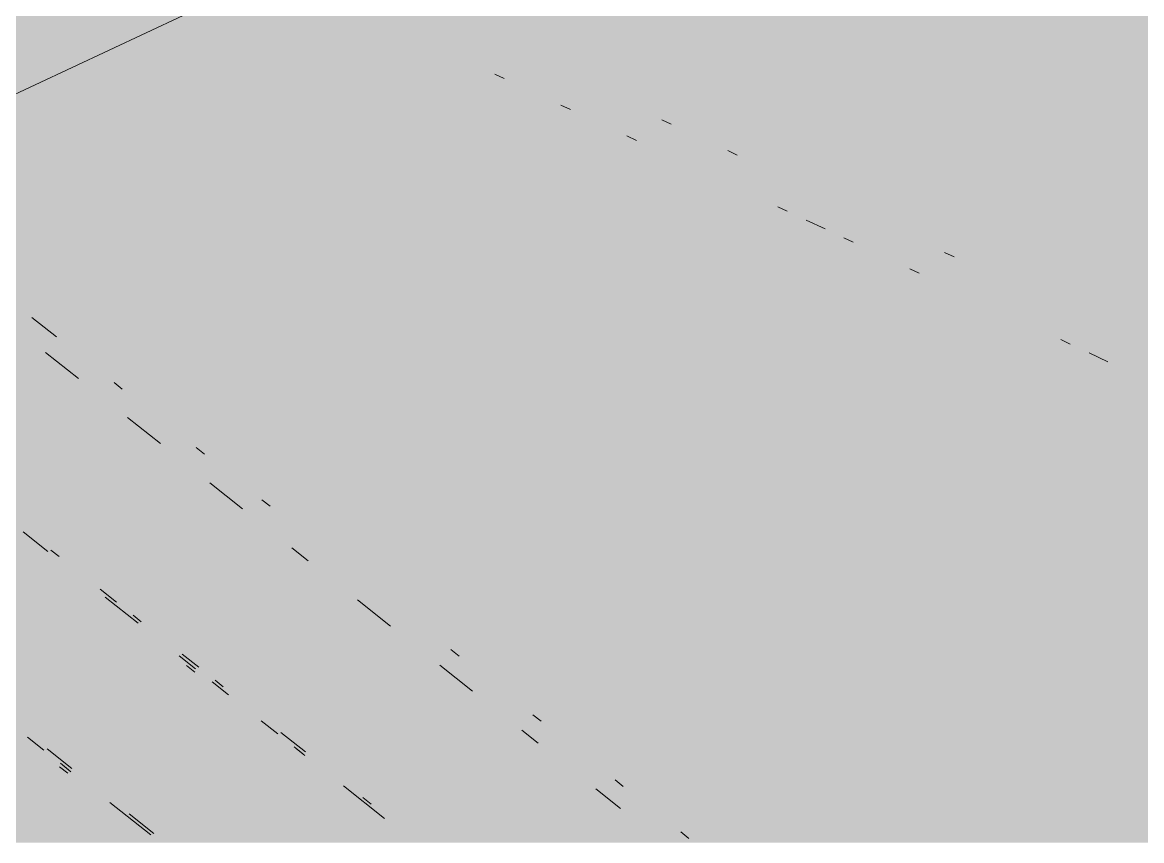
# Model space of a CAD drawing. Header units: millimetres. Extents: x 5 to 1315, y 5 to 292.
# Drawn here: x 1189.677 to 1194.201, y 99.397 to 102.705 of the extents above; entities that cross this region are included whole.
import ezdxf

# ---------------------------------------------------------------- set-up
doc = ezdxf.new("R2010")
doc.units = ezdxf.units.MM
doc.layers.add('EXISTING', color=7, linetype='Continuous')
doc.layers.add('IMAGES', color=7, linetype='Continuous')

# ---------------------------------------------------------------- blocks, each defined once
blk = doc.blocks.new('SHEET_03')
at = {"layer": 'EXISTING', "color": 250, "lineweight": 9}
for p, q in [((288.9793, 102.1014), (290.6978, 102.9082)), ((291.5868, 102.4966), (291.6249, 102.4787)), ((291.8537, 102.3713), (291.8918, 102.3534)), ((292.2992, 102.2941), (292.2611, 102.312)), ((292.1206, 102.246), (292.1587, 102.2281)), ((292.566, 102.1688), (292.5279, 102.1867)), ((292.7305, 101.9597), (292.7687, 101.9418)), ((292.8449, 101.906), (292.9212, 101.8702)), ((292.9974, 101.8344), (293.0355, 101.8165)), ((293.4429, 101.7571), (293.4048, 101.775)), ((293.2643, 101.7091), (293.3024, 101.6912)), ((289.8152, 101.4337), (289.7157, 101.5127)), ((293.8743, 101.4227), (293.9124, 101.4048)), ((289.7704, 101.3707), (289.9032, 101.2654)), ((293.9886, 101.369), (294.0649, 101.3332)), ((290.0808, 101.223), (290.0476, 101.2494)), ((290.1023, 101.1074), (290.2351, 101.002)), ((290.4128, 100.9596), (290.3796, 100.986)), ((290.4343, 100.844), (290.5671, 100.7386)), ((290.6783, 100.7489), (290.6451, 100.7752)), ((289.6799, 100.6451), (289.7795, 100.5661)), ((289.8252, 100.5456), (289.792, 100.572)), ((290.7662, 100.5806), (290.8326, 100.5279)), ((290.0576, 100.3612), (289.9912, 100.4139)), ((290.0119, 100.3817), (290.1447, 100.2764)), ((291.0318, 100.3699), (291.1646, 100.2645)), ((290.1572, 100.2822), (290.124, 100.3086)), ((291.4418, 100.1431), (291.4086, 100.1694)), ((290.3107, 100.1447), (290.377, 100.092)), ((290.3895, 100.0979), (290.3231, 100.1505)), ((290.3739, 100.0784), (290.3407, 100.1047)), ((291.3638, 100.1065), (291.4965, 100.0011)), ((290.4434, 100.0393), (290.5098, 99.9866)), ((290.4891, 100.0188), (290.4559, 100.0452)), ((291.7738, 99.8797), (291.7406, 99.9061)), ((290.6426, 99.8813), (290.709, 99.8286)), ((289.6977, 99.815), (289.7641, 99.7623)), ((290.8211, 99.7554), (290.7215, 99.8345)), ((291.6957, 99.8431), (291.7621, 99.7904)), ((289.8762, 99.6892), (289.7766, 99.7682)), ((290.7754, 99.7759), (290.8086, 99.7496)), ((290.8179, 99.7418), (290.7847, 99.7682)), ((289.8606, 99.6697), (289.8274, 99.696)), ((289.8305, 99.7096), (289.8637, 99.6833)), ((289.8731, 99.6755), (289.8399, 99.7019)), ((292.1057, 99.6163), (292.0725, 99.6427)), ((290.9746, 99.6179), (291.1405, 99.4862)), ((291.9945, 99.606), (292.0941, 99.527)), ((290.0297, 99.5516), (290.1957, 99.4199)), ((291.0866, 99.5447), (291.0534, 99.5711)), ((290.2082, 99.4258), (290.1086, 99.5048)), ((292.3713, 99.4056), (292.3381, 99.432))]:
    blk.add_line(p, q, dxfattribs=at)
at = {"layer": 'IMAGES', "color": 7}
for points in [[(289.6236, 102.6661), (289.72, 102.6661), (289.6236, 102.8589), (289.72, 102.8589)], [(289.72, 102.6661), (289.8164, 102.6661), (289.72, 102.8589), (289.8164, 102.8589)], [(289.8164, 102.6661), (289.9127, 102.6661), (289.8164, 102.8589), (289.9127, 102.8589)], [(289.9127, 102.6661), (290.0091, 102.6661), (289.9127, 102.7625), (290.0091, 102.7625)], [(290.0091, 102.6661), (290.1055, 102.6661), (290.0091, 102.7625), (290.1055, 102.7625)], [(290.1055, 102.6661), (290.3945, 102.6661), (290.1055, 102.7625), (290.3945, 102.7625)], [(290.3945, 102.6661), (290.4909, 102.6661), (290.3945, 102.7625), (290.4909, 102.7625)], [(290.4909, 102.6661), (290.6836, 102.6661), (290.4909, 102.7625), (290.6836, 102.7625)], [(290.6836, 102.6661), (290.78, 102.6661), (290.6836, 102.7625), (290.78, 102.7625)], [(290.78, 102.6661), (290.8764, 102.6661), (290.78, 102.7625), (290.8764, 102.7625)], [(290.8764, 102.6661), (290.9727, 102.6661), (290.8764, 102.7625), (290.9727, 102.7625)], [(290.9727, 102.6661), (291.3582, 102.6661), (290.9727, 102.7625), (291.3582, 102.7625)], [(291.3582, 102.6661), (291.4545, 102.6661), (291.3582, 102.7625), (291.4545, 102.7625)], [(291.4545, 102.6661), (291.5509, 102.6661), (291.4545, 102.7625), (291.5509, 102.7625)], [(291.5509, 102.6661), (291.84, 102.6661), (291.5509, 102.7625), (291.84, 102.7625)], [(291.84, 102.6661), (297.8145, 102.6661), (291.84, 102.7625), (297.8145, 102.7625)], [(289.5273, 102.5697), (289.72, 102.5697), (289.5273, 102.6661), (289.72, 102.6661)], [(289.72, 102.5697), (289.8164, 102.5697), (289.72, 102.6661), (289.8164, 102.6661)], [(289.8164, 102.5697), (289.9127, 102.5697), (289.8164, 102.6661), (289.9127, 102.6661)], [(289.9127, 102.5697), (290.2018, 102.5697), (289.9127, 102.6661), (290.2018, 102.6661)], [(290.2018, 102.5697), (290.2982, 102.5697), (290.2018, 102.6661), (290.2982, 102.6661)], [(290.2982, 102.5697), (290.3945, 102.5697), (290.2982, 102.6661), (290.3945, 102.6661)], [(290.3945, 102.5697), (290.4909, 102.5697), (290.3945, 102.6661), (290.4909, 102.6661)], [(290.4909, 102.5697), (290.6836, 102.5697), (290.4909, 102.6661), (290.6836, 102.6661)], [(290.6836, 102.5697), (290.78, 102.5697), (290.6836, 102.6661), (290.78, 102.6661)], [(290.78, 102.5697), (290.9727, 102.5697), (290.78, 102.6661), (290.9727, 102.6661)], [(290.9727, 102.5697), (291.0691, 102.5697), (290.9727, 102.6661), (291.0691, 102.6661)], [(291.0691, 102.5697), (291.1655, 102.5697), (291.0691, 102.6661), (291.1655, 102.6661)], [(291.1655, 102.5697), (291.2618, 102.5697), (291.1655, 102.6661), (291.2618, 102.6661)], [(291.2618, 102.5697), (291.5509, 102.5697), (291.2618, 102.6661), (291.5509, 102.6661)], [(291.5509, 102.5697), (291.6473, 102.5697), (291.5509, 102.6661), (291.6473, 102.6661)], [(291.6473, 102.5697), (291.84, 102.5697), (291.6473, 102.6661), (291.84, 102.6661)], [(291.84, 102.5697), (291.9364, 102.5697), (291.84, 102.6661), (291.9364, 102.6661)], [(291.9364, 102.5697), (297.9109, 102.5697), (291.9364, 102.6661), (297.9109, 102.6661)], [(289.6236, 102.4733), (289.72, 102.4733), (289.6236, 102.5697), (289.72, 102.5697)], [(289.72, 102.4733), (290.0091, 102.4733), (289.72, 102.5697), (290.0091, 102.5697)], [(290.0091, 102.4733), (290.1055, 102.4733), (290.0091, 102.5697), (290.1055, 102.5697)], [(290.1055, 102.4733), (290.2018, 102.4733), (290.1055, 102.5697), (290.2018, 102.5697)], [(290.2018, 102.4733), (290.2982, 102.4733), (290.2018, 102.5697), (290.2982, 102.5697)], [(290.2982, 102.4733), (290.3945, 102.4733), (290.2982, 102.5697), (290.3945, 102.5697)], [(290.3945, 102.4733), (290.4909, 102.4733), (290.3945, 102.5697), (290.4909, 102.5697)], [(290.4909, 102.4733), (290.9727, 102.4733), (290.4909, 102.5697), (290.9727, 102.5697)], [(290.9727, 102.4733), (291.0691, 102.4733), (290.9727, 102.5697), (291.0691, 102.5697)], [(291.0691, 102.4733), (291.2618, 102.4733), (291.0691, 102.5697), (291.2618, 102.5697)], [(291.2618, 102.4733), (291.3582, 102.4733), (291.2618, 102.5697), (291.3582, 102.5697)], [(291.3582, 102.4733), (291.4545, 102.4733), (291.3582, 102.5697), (291.4545, 102.5697)], [(291.4545, 102.4733), (291.84, 102.4733), (291.4545, 102.5697), (291.84, 102.5697)], [(291.84, 102.4733), (291.9364, 102.4733), (291.84, 102.5697), (291.9364, 102.5697)], [(291.9364, 102.4733), (292.2255, 102.4733), (291.9364, 102.5697), (292.2255, 102.5697)], [(292.2255, 102.4733), (298.0073, 102.4733), (292.2255, 102.5697), (298.0073, 102.5697)], [(289.5273, 102.3768), (289.8164, 102.3768), (289.5273, 102.4733), (289.8164, 102.4733)], [(289.8164, 102.3768), (289.9127, 102.3768), (289.8164, 102.4733), (289.9127, 102.4733)], [(289.9127, 102.3768), (290.0091, 102.3768), (289.9127, 102.4733), (290.0091, 102.4733)], [(290.0091, 102.3768), (290.1055, 102.3768), (290.0091, 102.4733), (290.1055, 102.4733)], [(290.1055, 102.3768), (290.2018, 102.3768), (290.1055, 102.4733), (290.2018, 102.4733)], [(290.2018, 102.3768), (291.2618, 102.3768), (290.2018, 102.4733), (291.2618, 102.4733)], [(291.2618, 102.3768), (291.3582, 102.3768), (291.2618, 102.4733), (291.3582, 102.4733)], [(291.3582, 102.3768), (291.4545, 102.3768), (291.3582, 102.4733), (291.4545, 102.4733)], [(291.4545, 102.3768), (291.5509, 102.3768), (291.4545, 102.4733), (291.5509, 102.4733)], [(291.5509, 102.3768), (291.6473, 102.3768), (291.5509, 102.4733), (291.6473, 102.4733)], [(291.6473, 102.3768), (291.7436, 102.3768), (291.6473, 102.4733), (291.7436, 102.4733)], [(291.7436, 102.3768), (291.9364, 102.3768), (291.7436, 102.4733), (291.9364, 102.4733)], [(291.9364, 102.3768), (292.0327, 102.3768), (291.9364, 102.4733), (292.0327, 102.4733)], [(292.0327, 102.3768), (292.1291, 102.3768), (292.0327, 102.4733), (292.1291, 102.4733)], [(292.1291, 102.3768), (292.2255, 102.3768), (292.1291, 102.4733), (292.2255, 102.4733)], [(292.2255, 102.3768), (292.4182, 102.3768), (292.2255, 102.4733), (292.4182, 102.4733)], [(292.4182, 102.3768), (298.5855, 102.3768), (292.4182, 102.4733), (298.5855, 102.4733)], [(289.6236, 102.2804), (289.8164, 102.2804), (289.6236, 102.3768), (289.8164, 102.3768)], [(289.8164, 102.2804), (290.1055, 102.2804), (289.8164, 102.3768), (290.1055, 102.3768)], [(290.1055, 102.2804), (291.3582, 102.2804), (290.1055, 102.3768), (291.3582, 102.3768)], [(291.3582, 102.2804), (291.4545, 102.2804), (291.3582, 102.3768), (291.4545, 102.3768)], [(291.4545, 102.2804), (291.6473, 102.2804), (291.4545, 102.3768), (291.6473, 102.3768)], [(291.6473, 102.2804), (291.7436, 102.2804), (291.6473, 102.3768), (291.7436, 102.3768)], [(291.7436, 102.2804), (291.84, 102.2804), (291.7436, 102.3768), (291.84, 102.3768)], [(291.84, 102.2804), (292.2255, 102.2804), (291.84, 102.3768), (292.2255, 102.3768)], [(292.2255, 102.2804), (292.3218, 102.2804), (292.2255, 102.3768), (292.3218, 102.3768)], [(292.3218, 102.2804), (292.4182, 102.2804), (292.3218, 102.3768), (292.4182, 102.3768)], [(292.4182, 102.2804), (292.5145, 102.2804), (292.4182, 102.3768), (292.5145, 102.3768)], [(292.5145, 102.2804), (292.6109, 102.2804), (292.5145, 102.3768), (292.6109, 102.3768)], [(292.6109, 102.2804), (298.4891, 102.2804), (292.6109, 102.3768), (298.4891, 102.3768)], [(289.6236, 102.184), (289.72, 102.184), (289.6236, 102.2804), (289.72, 102.2804)], [(289.72, 102.184), (289.8164, 102.184), (289.72, 102.2804), (289.8164, 102.2804)], [(289.8164, 102.184), (291.6473, 102.184), (289.8164, 102.2804), (291.6473, 102.2804)], [(291.6473, 102.184), (291.7436, 102.184), (291.6473, 102.2804), (291.7436, 102.2804)], [(291.7436, 102.184), (291.84, 102.184), (291.7436, 102.2804), (291.84, 102.2804)], [(291.84, 102.184), (291.9364, 102.184), (291.84, 102.2804), (291.9364, 102.2804)], [(291.9364, 102.184), (292.0327, 102.184), (291.9364, 102.2804), (292.0327, 102.2804)], [(292.0327, 102.184), (292.3218, 102.184), (292.0327, 102.2804), (292.3218, 102.2804)], [(292.3218, 102.184), (292.4182, 102.184), (292.3218, 102.2804), (292.4182, 102.2804)], [(292.4182, 102.184), (292.5145, 102.184), (292.4182, 102.2804), (292.5145, 102.2804)], [(292.5145, 102.184), (292.6109, 102.184), (292.5145, 102.2804), (292.6109, 102.2804)], [(292.6109, 102.184), (292.8036, 102.184), (292.6109, 102.2804), (292.8036, 102.2804)], [(292.8036, 102.184), (298.5855, 102.184), (292.8036, 102.2804), (298.5855, 102.2804)], [(289.6236, 102.0876), (291.7436, 102.0876), (289.6236, 102.184), (291.7436, 102.184)], [(291.7436, 102.0876), (291.84, 102.0876), (291.7436, 102.184), (291.84, 102.184)], [(291.84, 102.0876), (292.0327, 102.0876), (291.84, 102.184), (292.0327, 102.184)], [(292.0327, 102.0876), (292.1291, 102.0876), (292.0327, 102.184), (292.1291, 102.184)], [(292.1291, 102.0876), (292.3218, 102.0876), (292.1291, 102.184), (292.3218, 102.184)], [(292.3218, 102.0876), (292.6109, 102.0876), (292.3218, 102.184), (292.6109, 102.184)], [(292.6109, 102.0876), (292.7073, 102.0876), (292.6109, 102.184), (292.7073, 102.184)], [(292.7073, 102.0876), (292.8036, 102.0876), (292.7073, 102.184), (292.8036, 102.184)], [(292.8036, 102.0876), (292.9, 102.0876), (292.8036, 102.184), (292.9, 102.184)], [(292.9, 102.0876), (292.9964, 102.0876), (292.9, 102.184), (292.9964, 102.184)], [(292.9964, 102.0876), (299.1636, 102.0876), (292.9964, 102.184), (299.1636, 102.184)], [(289.4309, 101.8948), (289.72, 101.8948), (289.4309, 102.0876), (289.72, 102.0876)], [(289.72, 101.9912), (289.8164, 101.9912), (289.72, 102.0876), (289.8164, 102.0876)], [(289.8164, 101.9912), (292.0327, 101.9912), (289.8164, 102.0876), (292.0327, 102.0876)], [(292.0327, 101.9912), (292.2255, 101.9912), (292.0327, 102.0876), (292.2255, 102.0876)], [(292.2255, 101.9912), (292.3218, 101.9912), (292.2255, 102.0876), (292.3218, 102.0876)], [(292.3218, 101.9912), (292.4182, 101.9912), (292.3218, 102.0876), (292.4182, 102.0876)], [(292.4182, 101.9912), (292.5145, 101.9912), (292.4182, 102.0876), (292.5145, 102.0876)], [(292.5145, 101.9912), (292.7073, 101.9912), (292.5145, 102.0876), (292.7073, 102.0876)], [(292.7073, 101.9912), (292.8036, 101.9912), (292.7073, 102.0876), (292.8036, 102.0876)], [(292.8036, 101.9912), (292.9, 101.9912), (292.8036, 102.0876), (292.9, 102.0876)], [(292.9, 101.9912), (292.9964, 101.9912), (292.9, 102.0876), (292.9964, 102.0876)], [(292.9964, 101.9912), (293.2855, 101.9912), (292.9964, 102.0876), (293.2855, 102.0876)], [(293.2855, 101.9912), (299.1636, 101.9912), (293.2855, 102.0876), (299.1636, 102.0876)], [(289.72, 101.8948), (289.8164, 101.8948), (289.72, 101.9912), (289.8164, 101.9912)], [(289.8164, 101.8948), (290.0091, 101.8948), (289.8164, 101.9912), (290.0091, 101.9912)], [(290.0091, 101.8948), (292.2255, 101.8948), (290.0091, 101.9912), (292.2255, 101.9912)], [(292.2255, 101.8948), (292.3218, 101.8948), (292.2255, 101.9912), (292.3218, 101.9912)], [(292.3218, 101.8948), (292.4182, 101.8948), (292.3218, 101.9912), (292.4182, 101.9912)], [(292.4182, 101.8948), (292.5145, 101.8948), (292.4182, 101.9912), (292.5145, 101.9912)], [(292.5145, 101.8948), (292.6109, 101.8948), (292.5145, 101.9912), (292.6109, 101.9912)], [(292.6109, 101.8948), (292.7073, 101.8948), (292.6109, 101.9912), (292.7073, 101.9912)], [(292.7073, 101.8948), (292.9964, 101.8948), (292.7073, 101.9912), (292.9964, 101.9912)], [(292.9964, 101.8948), (293.0927, 101.8948), (292.9964, 101.9912), (293.0927, 101.9912)], [(293.0927, 101.8948), (293.1891, 101.8948), (293.0927, 101.9912), (293.1891, 101.9912)], [(293.1891, 101.8948), (293.2855, 101.8948), (293.1891, 101.9912), (293.2855, 101.9912)], [(293.2855, 101.8948), (293.3818, 101.8948), (293.2855, 101.9912), (293.3818, 101.9912)], [(293.3818, 101.8948), (299.26, 101.8948), (293.3818, 101.9912), (299.26, 101.9912)], [(289.5273, 101.702), (289.72, 101.702), (289.5273, 101.8948), (289.72, 101.8948)], [(289.72, 101.7984), (290.0091, 101.7984), (289.72, 101.8948), (290.0091, 101.8948)], [(290.0091, 101.7984), (290.1055, 101.7984), (290.0091, 101.8948), (290.1055, 101.8948)], [(290.1055, 101.7984), (292.4182, 101.7984), (290.1055, 101.8948), (292.4182, 101.8948)], [(292.4182, 101.7984), (292.5145, 101.7984), (292.4182, 101.8948), (292.5145, 101.8948)], [(292.5145, 101.7984), (292.6109, 101.7984), (292.5145, 101.8948), (292.6109, 101.8948)], [(292.6109, 101.7984), (292.7073, 101.7984), (292.6109, 101.8948), (292.7073, 101.8948)], [(292.7073, 101.7984), (292.8036, 101.7984), (292.7073, 101.8948), (292.8036, 101.8948)], [(292.8036, 101.7984), (292.9, 101.7984), (292.8036, 101.8948), (292.9, 101.8948)], [(292.9, 101.7984), (293.1891, 101.7984), (292.9, 101.8948), (293.1891, 101.8948)], [(293.1891, 101.7984), (293.2855, 101.7984), (293.1891, 101.8948), (293.2855, 101.8948)], [(293.2855, 101.7984), (293.3818, 101.7984), (293.2855, 101.8948), (293.3818, 101.8948)], [(293.3818, 101.7984), (293.6709, 101.7984), (293.3818, 101.8948), (293.6709, 101.8948)], [(293.6709, 101.7984), (299.6455, 101.7984), (293.6709, 101.8948), (299.6455, 101.8948)], [(289.72, 101.702), (289.8164, 101.702), (289.72, 101.7984), (289.8164, 101.7984)], [(289.8164, 101.702), (290.0091, 101.702), (289.8164, 101.7984), (290.0091, 101.7984)], [(290.0091, 101.702), (290.1055, 101.702), (290.0091, 101.7984), (290.1055, 101.7984)], [(290.1055, 101.702), (290.2018, 101.702), (290.1055, 101.7984), (290.2018, 101.7984)], [(290.2018, 101.702), (290.2982, 101.702), (290.2018, 101.7984), (290.2982, 101.7984)], [(290.2982, 101.702), (290.3945, 101.702), (290.2982, 101.7984), (290.3945, 101.7984)], [(290.3945, 101.702), (292.6109, 101.702), (290.3945, 101.7984), (292.6109, 101.7984)], [(292.6109, 101.702), (292.7073, 101.702), (292.6109, 101.7984), (292.7073, 101.7984)], [(292.7073, 101.702), (292.8036, 101.702), (292.7073, 101.7984), (292.8036, 101.7984)], [(292.8036, 101.702), (292.9, 101.702), (292.8036, 101.7984), (292.9, 101.7984)], [(292.9, 101.702), (292.9964, 101.702), (292.9, 101.7984), (292.9964, 101.7984)], [(292.9964, 101.702), (293.0927, 101.702), (292.9964, 101.7984), (293.0927, 101.7984)], [(293.0927, 101.702), (293.3818, 101.702), (293.0927, 101.7984), (293.3818, 101.7984)], [(293.3818, 101.702), (293.4782, 101.702), (293.3818, 101.7984), (293.4782, 101.7984)], [(293.4782, 101.702), (293.5745, 101.702), (293.4782, 101.7984), (293.5745, 101.7984)], [(293.5745, 101.702), (293.6709, 101.702), (293.5745, 101.7984), (293.6709, 101.7984)], [(293.6709, 101.702), (293.7673, 101.702), (293.6709, 101.7984), (293.7673, 101.7984)], [(293.7673, 101.702), (299.6455, 101.702), (293.7673, 101.7984), (299.6455, 101.7984)], [(289.6236, 101.6056), (289.72, 101.6056), (289.6236, 101.702), (289.72, 101.702)], [(289.72, 101.6056), (290.0091, 101.6056), (289.72, 101.702), (290.0091, 101.702)], [(290.0091, 101.6056), (290.1055, 101.6056), (290.0091, 101.702), (290.1055, 101.702)], [(290.1055, 101.6056), (290.2018, 101.6056), (290.1055, 101.702), (290.2018, 101.702)], [(290.2018, 101.6056), (290.3945, 101.6056), (290.2018, 101.702), (290.3945, 101.702)], [(290.3945, 101.6056), (290.4909, 101.6056), (290.3945, 101.702), (290.4909, 101.702)], [(290.4909, 101.6056), (292.8036, 101.6056), (290.4909, 101.702), (292.8036, 101.702)], [(292.8036, 101.6056), (292.9, 101.6056), (292.8036, 101.702), (292.9, 101.702)], [(292.9, 101.6056), (293.0927, 101.6056), (292.9, 101.702), (293.0927, 101.702)], [(293.0927, 101.6056), (293.1891, 101.6056), (293.0927, 101.702), (293.1891, 101.702)], [(293.1891, 101.6056), (293.2855, 101.6056), (293.1891, 101.702), (293.2855, 101.702)], [(293.2855, 101.6056), (293.5745, 101.6056), (293.2855, 101.702), (293.5745, 101.702)], [(293.5745, 101.6056), (293.6709, 101.6056), (293.5745, 101.702), (293.6709, 101.702)], [(293.6709, 101.6056), (293.7673, 101.6056), (293.6709, 101.702), (293.7673, 101.702)], [(293.7673, 101.6056), (293.8636, 101.6056), (293.7673, 101.702), (293.8636, 101.702)], [(293.8636, 101.6056), (294.0564, 101.6056), (293.8636, 101.702), (294.0564, 101.702)], [(294.0564, 101.6056), (294.1527, 101.6056), (294.0564, 101.702), (294.1527, 101.702)], [(294.1527, 101.6056), (299.8382, 101.6056), (294.1527, 101.702), (299.8382, 101.702)], [(289.6236, 101.5092), (289.8164, 101.5092), (289.6236, 101.6056), (289.8164, 101.6056)], [(289.8164, 101.5092), (289.9127, 101.5092), (289.8164, 101.6056), (289.9127, 101.6056)], [(289.9127, 101.5092), (290.1055, 101.5092), (289.9127, 101.6056), (290.1055, 101.6056)], [(290.1055, 101.5092), (290.2018, 101.5092), (290.1055, 101.6056), (290.2018, 101.6056)], [(290.2018, 101.5092), (290.2982, 101.5092), (290.2018, 101.6056), (290.2982, 101.6056)], [(290.2982, 101.5092), (290.3945, 101.5092), (290.2982, 101.6056), (290.3945, 101.6056)], [(290.3945, 101.5092), (290.4909, 101.5092), (290.3945, 101.6056), (290.4909, 101.6056)], [(290.4909, 101.5092), (293.0927, 101.5092), (290.4909, 101.6056), (293.0927, 101.6056)], [(293.0927, 101.5092), (293.1891, 101.5092), (293.0927, 101.6056), (293.1891, 101.6056)], [(293.1891, 101.5092), (293.2855, 101.5092), (293.1891, 101.6056), (293.2855, 101.6056)], [(293.2855, 101.5092), (293.3818, 101.5092), (293.2855, 101.6056), (293.3818, 101.6056)], [(293.3818, 101.5092), (293.4782, 101.5092), (293.3818, 101.6056), (293.4782, 101.6056)], [(293.4782, 101.5092), (293.5745, 101.5092), (293.4782, 101.6056), (293.5745, 101.6056)], [(293.5745, 101.5092), (293.7673, 101.5092), (293.5745, 101.6056), (293.7673, 101.6056)], [(293.7673, 101.5092), (293.8636, 101.5092), (293.7673, 101.6056), (293.8636, 101.6056)], [(293.8636, 101.5092), (293.96, 101.5092), (293.8636, 101.6056), (293.96, 101.6056)], [(293.96, 101.5092), (294.1527, 101.5092), (293.96, 101.6056), (294.1527, 101.6056)], [(294.1527, 101.5092), (294.2491, 101.5092), (294.1527, 101.6056), (294.2491, 101.6056)], [(289.6236, 101.4128), (289.72, 101.4128), (289.6236, 101.5092), (289.72, 101.5092)], [(289.72, 101.4128), (289.8164, 101.4128), (289.72, 101.5092), (289.8164, 101.5092)], [(289.8164, 101.4128), (289.9127, 101.4128), (289.8164, 101.5092), (289.9127, 101.5092)], [(289.9127, 101.4128), (290.0091, 101.4128), (289.9127, 101.5092), (290.0091, 101.5092)], [(290.0091, 101.4128), (290.1055, 101.4128), (290.0091, 101.5092), (290.1055, 101.5092)], [(290.1055, 101.4128), (290.2018, 101.4128), (290.1055, 101.5092), (290.2018, 101.5092)], [(290.2018, 101.4128), (290.3945, 101.4128), (290.2018, 101.5092), (290.3945, 101.5092)], [(290.3945, 101.4128), (290.4909, 101.4128), (290.3945, 101.5092), (290.4909, 101.5092)], [(290.4909, 101.4128), (293.1891, 101.4128), (290.4909, 101.5092), (293.1891, 101.5092)], [(293.1891, 101.4128), (293.4782, 101.4128), (293.1891, 101.5092), (293.4782, 101.5092)], [(293.4782, 101.4128), (293.5745, 101.4128), (293.4782, 101.5092), (293.5745, 101.5092)], [(293.5745, 101.4128), (293.6709, 101.4128), (293.5745, 101.5092), (293.6709, 101.5092)], [(293.6709, 101.4128), (293.7673, 101.4128), (293.6709, 101.5092), (293.7673, 101.5092)], [(293.7673, 101.4128), (294.0564, 101.4128), (293.7673, 101.5092), (294.0564, 101.5092)], [(294.0564, 101.4128), (294.1527, 101.4128), (294.0564, 101.5092), (294.1527, 101.5092)], [(294.1527, 101.4128), (294.2491, 101.4128), (294.1527, 101.5092), (294.2491, 101.5092)], [(289.6236, 101.3164), (289.8164, 101.3164), (289.6236, 101.4128), (289.8164, 101.4128)], [(289.8164, 101.3164), (289.9127, 101.3164), (289.8164, 101.4128), (289.9127, 101.4128)], [(289.9127, 101.3164), (290.0091, 101.3164), (289.9127, 101.4128), (290.0091, 101.4128)], [(290.0091, 101.3164), (290.1055, 101.3164), (290.0091, 101.4128), (290.1055, 101.4128)], [(290.1055, 101.3164), (290.2018, 101.3164), (290.1055, 101.4128), (290.2018, 101.4128)], [(290.2018, 101.3164), (290.9727, 101.3164), (290.2018, 101.4128), (290.9727, 101.4128)], [(290.9727, 101.3164), (291.1655, 101.3164), (290.9727, 101.4128), (291.1655, 101.4128)], [(291.1655, 101.3164), (293.4782, 101.3164), (291.1655, 101.4128), (293.4782, 101.4128)], [(293.4782, 101.3164), (293.5745, 101.3164), (293.4782, 101.4128), (293.5745, 101.4128)], [(293.5745, 101.3164), (293.6709, 101.3164), (293.5745, 101.4128), (293.6709, 101.4128)], [(293.6709, 101.3164), (293.7673, 101.3164), (293.6709, 101.4128), (293.7673, 101.4128)], [(293.7673, 101.3164), (293.8636, 101.3164), (293.7673, 101.4128), (293.8636, 101.4128)], [(293.8636, 101.3164), (294.1527, 101.3164), (293.8636, 101.4128), (294.1527, 101.4128)], [(294.1527, 101.3164), (294.2491, 101.3164), (294.1527, 101.4128), (294.2491, 101.4128)], [(289.6236, 101.22), (289.72, 101.22), (289.6236, 101.3164), (289.72, 101.3164)], [(289.72, 101.22), (289.8164, 101.22), (289.72, 101.3164), (289.8164, 101.3164)], [(289.8164, 101.22), (289.9127, 101.22), (289.8164, 101.3164), (289.9127, 101.3164)], [(289.9127, 101.22), (290.0091, 101.22), (289.9127, 101.3164), (290.0091, 101.3164)], [(290.0091, 101.1236), (290.1055, 101.1236), (290.0091, 101.3164), (290.1055, 101.3164)], [(290.1055, 101.22), (290.2018, 101.22), (290.1055, 101.3164), (290.2018, 101.3164)], [(290.2018, 101.22), (290.2982, 101.22), (290.2018, 101.3164), (290.2982, 101.3164)], [(290.2982, 101.22), (290.8764, 101.22), (290.2982, 101.3164), (290.8764, 101.3164)], [(290.8764, 101.22), (290.9727, 101.22), (290.8764, 101.3164), (290.9727, 101.3164)], [(290.9727, 101.22), (291.0691, 101.22), (290.9727, 101.3164), (291.0691, 101.3164)], [(291.0691, 101.22), (291.1655, 101.22), (291.0691, 101.3164), (291.1655, 101.3164)], [(291.1655, 101.22), (291.2618, 101.22), (291.1655, 101.3164), (291.2618, 101.3164)], [(291.2618, 101.22), (293.6709, 101.22), (291.2618, 101.3164), (293.6709, 101.3164)], [(293.6709, 101.22), (293.8636, 101.22), (293.6709, 101.3164), (293.8636, 101.3164)], [(293.8636, 101.22), (293.96, 101.22), (293.8636, 101.3164), (293.96, 101.3164)], [(293.96, 101.22), (294.1527, 101.22), (293.96, 101.3164), (294.1527, 101.3164)], [(294.1527, 101.22), (294.4418, 101.22), (294.1527, 101.3164), (294.4418, 101.3164)], [(289.1418, 101.1236), (289.72, 101.1236), (289.1418, 101.22), (289.72, 101.22)], [(289.72, 101.1236), (289.8164, 101.1236), (289.72, 101.22), (289.8164, 101.22)], [(289.8164, 101.1236), (289.9127, 101.1236), (289.8164, 101.22), (289.9127, 101.22)], [(289.9127, 101.1236), (290.0091, 101.1236), (289.9127, 101.22), (290.0091, 101.22)], [(290.1055, 101.1236), (290.2982, 101.1236), (290.1055, 101.22), (290.2982, 101.22)], [(290.2982, 101.1236), (290.3945, 101.1236), (290.2982, 101.22), (290.3945, 101.22)], [(290.3945, 101.1236), (290.4909, 101.1236), (290.3945, 101.22), (290.4909, 101.22)], [(290.4909, 101.1236), (290.9727, 101.1236), (290.4909, 101.22), (290.9727, 101.22)], [(290.9727, 101.1236), (291.0691, 101.1236), (290.9727, 101.22), (291.0691, 101.22)], [(291.0691, 101.1236), (291.1655, 101.1236), (291.0691, 101.22), (291.1655, 101.22)], [(291.1655, 101.1236), (291.5509, 101.1236), (291.1655, 101.22), (291.5509, 101.22)], [(291.5509, 101.1236), (291.6473, 101.1236), (291.5509, 101.22), (291.6473, 101.22)], [(291.6473, 101.1236), (293.8636, 101.1236), (291.6473, 101.22), (293.8636, 101.22)], [(293.8636, 101.1236), (293.96, 101.1236), (293.8636, 101.22), (293.96, 101.22)], [(293.96, 101.1236), (294.1527, 101.1236), (293.96, 101.22), (294.1527, 101.22)], [(294.1527, 101.1236), (294.2491, 101.1236), (294.1527, 101.22), (294.2491, 101.22)], [(289.2382, 101.0272), (289.8164, 101.0272), (289.2382, 101.1236), (289.8164, 101.1236)], [(289.8164, 101.0272), (289.9127, 101.0272), (289.8164, 101.1236), (289.9127, 101.1236)], [(289.9127, 101.0272), (290.0091, 101.0272), (289.9127, 101.1236), (290.0091, 101.1236)], [(290.0091, 101.0272), (290.1055, 101.0272), (290.0091, 101.1236), (290.1055, 101.1236)], [(290.1055, 101.0272), (290.2982, 101.0272), (290.1055, 101.1236), (290.2982, 101.1236)], [(290.2982, 101.0272), (290.3945, 101.0272), (290.2982, 101.1236), (290.3945, 101.1236)], [(290.3945, 101.0272), (290.5873, 101.0272), (290.3945, 101.1236), (290.5873, 101.1236)], [(290.5873, 101.0272), (291.4545, 101.0272), (290.5873, 101.1236), (291.4545, 101.1236)], [(291.4545, 100.9308), (291.5509, 100.9308), (291.4545, 101.1236), (291.5509, 101.1236)], [(291.5509, 101.0272), (291.6473, 101.0272), (291.5509, 101.1236), (291.6473, 101.1236)], [(291.6473, 101.0272), (291.7436, 101.0272), (291.6473, 101.1236), (291.7436, 101.1236)], [(291.7436, 101.0272), (294.1527, 101.0272), (291.7436, 101.1236), (294.1527, 101.1236)], [(294.1527, 101.0272), (294.3455, 101.0272), (294.1527, 101.1236), (294.3455, 101.1236)], [(289.5273, 100.9308), (290.0091, 100.9308), (289.5273, 101.0272), (290.0091, 101.0272)], [(290.0091, 100.9308), (290.1055, 100.9308), (290.0091, 101.0272), (290.1055, 101.0272)], [(290.1055, 100.9308), (290.2018, 100.9308), (290.1055, 101.0272), (290.2018, 101.0272)], [(290.2018, 100.9308), (290.2982, 100.9308), (290.2018, 101.0272), (290.2982, 101.0272)], [(290.2982, 100.9308), (290.4909, 100.9308), (290.2982, 101.0272), (290.4909, 101.0272)], [(290.4909, 100.9308), (290.5873, 100.9308), (290.4909, 101.0272), (290.5873, 101.0272)], [(290.5873, 100.9308), (290.6836, 100.9308), (290.5873, 101.0272), (290.6836, 101.0272)], [(290.6836, 100.9308), (291.3582, 100.9308), (290.6836, 101.0272), (291.3582, 101.0272)], [(291.3582, 100.9308), (291.4545, 100.9308), (291.3582, 101.0272), (291.4545, 101.0272)], [(291.5509, 100.9308), (291.6473, 100.9308), (291.5509, 101.0272), (291.6473, 101.0272)], [(291.6473, 100.9308), (291.7436, 100.9308), (291.6473, 101.0272), (291.7436, 101.0272)], [(291.7436, 100.9308), (294.2491, 100.9308), (291.7436, 101.0272), (294.2491, 101.0272)], [(289.6236, 100.8344), (290.1055, 100.8344), (289.6236, 100.9308), (290.1055, 100.9308)], [(290.1055, 100.8344), (290.2018, 100.8344), (290.1055, 100.9308), (290.2018, 100.9308)], [(290.2018, 100.8344), (290.2982, 100.8344), (290.2018, 100.9308), (290.2982, 100.9308)], [(290.2982, 100.8344), (290.3945, 100.8344), (290.2982, 100.9308), (290.3945, 100.9308)], [(290.3945, 100.8344), (290.6836, 100.8344), (290.3945, 100.9308), (290.6836, 100.9308)], [(290.6836, 100.8344), (290.78, 100.8344), (290.6836, 100.9308), (290.78, 100.9308)], [(290.78, 100.8344), (291.5509, 100.8344), (290.78, 100.9308), (291.5509, 100.9308)], [(291.5509, 100.8344), (291.6473, 100.8344), (291.5509, 100.9308), (291.6473, 100.9308)], [(291.6473, 100.8344), (292.1291, 100.8344), (291.6473, 100.9308), (292.1291, 100.9308)], [(292.1291, 100.8344), (292.2255, 100.8344), (292.1291, 100.9308), (292.2255, 100.9308)], [(292.2255, 100.8344), (294.5382, 100.8344), (292.2255, 100.9308), (294.5382, 100.9308)], [(289.6236, 100.738), (289.72, 100.738), (289.6236, 100.8344), (289.72, 100.8344)], [(289.72, 100.738), (290.2018, 100.738), (289.72, 100.8344), (290.2018, 100.8344)], [(290.2018, 100.738), (290.2982, 100.738), (290.2018, 100.8344), (290.2982, 100.8344)], [(290.2982, 100.738), (290.3945, 100.738), (290.2982, 100.8344), (290.3945, 100.8344)], [(290.3945, 100.738), (290.4909, 100.738), (290.3945, 100.8344), (290.4909, 100.8344)], [(290.4909, 100.738), (290.5873, 100.738), (290.4909, 100.8344), (290.5873, 100.8344)], [(290.5873, 100.738), (290.6836, 100.738), (290.5873, 100.8344), (290.6836, 100.8344)], [(290.6836, 100.738), (290.78, 100.738), (290.6836, 100.8344), (290.78, 100.8344)], [(290.78, 100.738), (290.8764, 100.738), (290.78, 100.8344), (290.8764, 100.8344)], [(290.8764, 100.738), (292.0327, 100.738), (290.8764, 100.8344), (292.0327, 100.8344)], [(292.0327, 100.738), (292.1291, 100.738), (292.0327, 100.8344), (292.1291, 100.8344)], [(292.1291, 100.738), (292.2255, 100.738), (292.1291, 100.8344), (292.2255, 100.8344)], [(292.2255, 100.738), (292.3218, 100.738), (292.2255, 100.8344), (292.3218, 100.8344)], [(292.3218, 100.738), (292.4182, 100.738), (292.3218, 100.8344), (292.4182, 100.8344)], [(292.4182, 100.738), (294.6345, 100.738), (292.4182, 100.8344), (294.6345, 100.8344)], [(289.6236, 100.6416), (289.72, 100.6416), (289.6236, 100.738), (289.72, 100.738)], [(289.72, 100.6416), (289.8164, 100.6416), (289.72, 100.738), (289.8164, 100.738)], [(289.8164, 100.6416), (289.9127, 100.6416), (289.8164, 100.738), (289.9127, 100.738)], [(289.9127, 100.6416), (290.3945, 100.6416), (289.9127, 100.738), (290.3945, 100.738)], [(290.3945, 100.6416), (290.4909, 100.6416), (290.3945, 100.738), (290.4909, 100.738)], [(290.4909, 100.6416), (290.5873, 100.6416), (290.4909, 100.738), (290.5873, 100.738)], [(290.5873, 100.6416), (290.6836, 100.6416), (290.5873, 100.738), (290.6836, 100.738)], [(290.6836, 100.6416), (290.78, 100.6416), (290.6836, 100.738), (290.78, 100.738)], [(290.78, 100.6416), (290.8764, 100.6416), (290.78, 100.738), (290.8764, 100.738)], [(290.8764, 100.6416), (290.9727, 100.6416), (290.8764, 100.738), (290.9727, 100.738)], [(290.9727, 100.6416), (292.0327, 100.6416), (290.9727, 100.738), (292.0327, 100.738)], [(292.0327, 100.6416), (292.1291, 100.6416), (292.0327, 100.738), (292.1291, 100.738)], [(292.1291, 100.6416), (292.4182, 100.6416), (292.1291, 100.738), (292.4182, 100.738)], [(292.4182, 100.6416), (292.5145, 100.6416), (292.4182, 100.738), (292.5145, 100.738)], [(292.5145, 100.6416), (294.9236, 100.6416), (292.5145, 100.738), (294.9236, 100.738)], [(289.6236, 100.5452), (289.72, 100.5452), (289.6236, 100.6416), (289.72, 100.6416)], [(289.72, 100.5452), (289.8164, 100.5452), (289.72, 100.6416), (289.8164, 100.6416)], [(289.8164, 100.5452), (289.9127, 100.5452), (289.8164, 100.6416), (289.9127, 100.6416)], [(289.9127, 100.5452), (290.0091, 100.5452), (289.9127, 100.6416), (290.0091, 100.6416)], [(290.0091, 100.5452), (290.5873, 100.5452), (290.0091, 100.6416), (290.5873, 100.6416)], [(290.5873, 100.5452), (290.6836, 100.5452), (290.5873, 100.6416), (290.6836, 100.6416)], [(290.6836, 100.5452), (290.8764, 100.5452), (290.6836, 100.6416), (290.8764, 100.6416)], [(290.8764, 100.5452), (290.9727, 100.5452), (290.8764, 100.6416), (290.9727, 100.6416)], [(290.9727, 100.5452), (291.0691, 100.5452), (290.9727, 100.6416), (291.0691, 100.6416)], [(291.0691, 100.5452), (291.1655, 100.5452), (291.0691, 100.6416), (291.1655, 100.6416)], [(291.1655, 100.5452), (292.1291, 100.5452), (291.1655, 100.6416), (292.1291, 100.6416)], [(292.1291, 100.5452), (292.2255, 100.5452), (292.1291, 100.6416), (292.2255, 100.6416)], [(292.2255, 100.5452), (292.4182, 100.5452), (292.2255, 100.6416), (292.4182, 100.6416)], [(292.4182, 100.5452), (292.6109, 100.5452), (292.4182, 100.6416), (292.6109, 100.6416)], [(292.6109, 100.5452), (292.7073, 100.5452), (292.6109, 100.6416), (292.7073, 100.6416)], [(292.7073, 100.5452), (292.8036, 100.5452), (292.7073, 100.6416), (292.8036, 100.6416)], [(292.8036, 100.5452), (295.1164, 100.5452), (292.8036, 100.6416), (295.1164, 100.6416)], [(289.6236, 100.4488), (289.72, 100.4488), (289.6236, 100.5452), (289.72, 100.5452)], [(289.72, 100.4488), (289.8164, 100.4488), (289.72, 100.5452), (289.8164, 100.5452)], [(289.8164, 100.4488), (289.9127, 100.4488), (289.8164, 100.5452), (289.9127, 100.5452)], [(289.9127, 100.4488), (290.0091, 100.4488), (289.9127, 100.5452), (290.0091, 100.5452)], [(290.0091, 100.4488), (290.1055, 100.4488), (290.0091, 100.5452), (290.1055, 100.5452)], [(290.1055, 100.4488), (290.5873, 100.4488), (290.1055, 100.5452), (290.5873, 100.5452)], [(290.5873, 100.4488), (290.6836, 100.4488), (290.5873, 100.5452), (290.6836, 100.5452)], [(290.6836, 100.4488), (290.78, 100.4488), (290.6836, 100.5452), (290.78, 100.5452)], [(290.78, 100.4488), (290.8764, 100.4488), (290.78, 100.5452), (290.8764, 100.5452)], [(290.8764, 100.4488), (290.9727, 100.4488), (290.8764, 100.5452), (290.9727, 100.5452)], [(290.9727, 100.4488), (291.1655, 100.4488), (290.9727, 100.5452), (291.1655, 100.5452)], [(291.1655, 100.4488), (291.2618, 100.4488), (291.1655, 100.5452), (291.2618, 100.5452)], [(291.2618, 100.4488), (292.5145, 100.4488), (291.2618, 100.5452), (292.5145, 100.5452)], [(292.5145, 100.4488), (292.6109, 100.4488), (292.5145, 100.5452), (292.6109, 100.5452)], [(292.6109, 100.4488), (292.7073, 100.4488), (292.6109, 100.5452), (292.7073, 100.5452)], [(292.7073, 100.4488), (292.8036, 100.4488), (292.7073, 100.5452), (292.8036, 100.5452)], [(292.8036, 100.4488), (292.9, 100.4488), (292.8036, 100.5452), (292.9, 100.5452)], [(292.9, 100.4488), (292.9964, 100.4488), (292.9, 100.5452), (292.9964, 100.5452)], [(292.9964, 100.4488), (295.4055, 100.4488), (292.9964, 100.5452), (295.4055, 100.5452)], [(289.1418, 100.3524), (289.72, 100.3524), (289.1418, 100.4488), (289.72, 100.4488)], [(289.72, 100.3524), (289.8164, 100.3524), (289.72, 100.4488), (289.8164, 100.4488)], [(289.8164, 100.3524), (289.9127, 100.3524), (289.8164, 100.4488), (289.9127, 100.4488)], [(289.9127, 100.3524), (290.0091, 100.3524), (289.9127, 100.4488), (290.0091, 100.4488)], [(290.0091, 100.3524), (290.1055, 100.3524), (290.0091, 100.4488), (290.1055, 100.4488)], [(290.1055, 100.3524), (290.2018, 100.3524), (290.1055, 100.4488), (290.2018, 100.4488)], [(290.2018, 100.3524), (290.6836, 100.3524), (290.2018, 100.4488), (290.6836, 100.4488)], [(290.6836, 100.3524), (290.78, 100.3524), (290.6836, 100.4488), (290.78, 100.4488)], [(290.78, 100.3524), (290.8764, 100.3524), (290.78, 100.4488), (290.8764, 100.4488)], [(290.8764, 100.3524), (290.9727, 100.3524), (290.8764, 100.4488), (290.9727, 100.4488)], [(290.9727, 100.3524), (291.0691, 100.3524), (290.9727, 100.4488), (291.0691, 100.4488)], [(291.0691, 100.3524), (291.1655, 100.3524), (291.0691, 100.4488), (291.1655, 100.4488)], [(291.1655, 100.3524), (291.3582, 100.3524), (291.1655, 100.4488), (291.3582, 100.4488)], [(291.3582, 100.3524), (292.6109, 100.3524), (291.3582, 100.4488), (292.6109, 100.4488)], [(292.6109, 100.3524), (292.9, 100.3524), (292.6109, 100.4488), (292.9, 100.4488)], [(292.9, 100.3524), (292.9964, 100.3524), (292.9, 100.4488), (292.9964, 100.4488)], [(292.9964, 100.3524), (293.0927, 100.3524), (292.9964, 100.4488), (293.0927, 100.4488)], [(293.0927, 100.3524), (295.5018, 100.3524), (293.0927, 100.4488), (295.5018, 100.4488)], [(289.3345, 100.256), (289.9127, 100.256), (289.3345, 100.3524), (289.9127, 100.3524)], [(289.9127, 100.256), (290.0091, 100.256), (289.9127, 100.3524), (290.0091, 100.3524)], [(290.0091, 100.256), (290.2018, 100.256), (290.0091, 100.3524), (290.2018, 100.3524)], [(290.2018, 100.256), (290.2982, 100.256), (290.2018, 100.3524), (290.2982, 100.3524)], [(290.2982, 100.256), (290.3945, 100.256), (290.2982, 100.3524), (290.3945, 100.3524)], [(290.3945, 100.256), (290.8764, 100.256), (290.3945, 100.3524), (290.8764, 100.3524)], [(290.8764, 100.256), (290.9727, 100.256), (290.8764, 100.3524), (290.9727, 100.3524)], [(290.9727, 100.256), (291.0691, 100.256), (290.9727, 100.3524), (291.0691, 100.3524)], [(291.0691, 100.256), (291.1655, 100.256), (291.0691, 100.3524), (291.1655, 100.3524)], [(291.1655, 100.256), (291.3582, 100.256), (291.1655, 100.3524), (291.3582, 100.3524)], [(291.3582, 100.256), (291.4545, 100.256), (291.3582, 100.3524), (291.4545, 100.3524)], [(291.4545, 100.256), (291.5509, 100.256), (291.4545, 100.3524), (291.5509, 100.3524)], [(291.5509, 100.256), (292.7073, 100.256), (291.5509, 100.3524), (292.7073, 100.3524)], [(292.7073, 100.256), (292.8036, 100.256), (292.7073, 100.3524), (292.8036, 100.3524)], [(292.8036, 100.256), (292.9, 100.256), (292.8036, 100.3524), (292.9, 100.3524)], [(292.9, 100.256), (292.9964, 100.256), (292.9, 100.3524), (292.9964, 100.3524)], [(292.9964, 100.256), (293.3818, 100.256), (292.9964, 100.3524), (293.3818, 100.3524)], [(293.3818, 100.256), (293.5745, 100.256), (293.3818, 100.3524), (293.5745, 100.3524)], [(293.5745, 100.256), (295.6945, 100.256), (293.5745, 100.3524), (295.6945, 100.3524)], [(289.5273, 100.1596), (290.1055, 100.1596), (289.5273, 100.256), (290.1055, 100.256)], [(290.1055, 100.1596), (290.2018, 100.1596), (290.1055, 100.256), (290.2018, 100.256)], [(290.2018, 100.1596), (290.2982, 100.1596), (290.2018, 100.256), (290.2982, 100.256)], [(290.2982, 100.1596), (290.3945, 100.1596), (290.2982, 100.256), (290.3945, 100.256)], [(290.3945, 100.1596), (290.4909, 100.1596), (290.3945, 100.256), (290.4909, 100.256)], [(290.4909, 100.1596), (290.9727, 100.1596), (290.4909, 100.256), (290.9727, 100.256)], [(290.9727, 100.1596), (291.0691, 100.1596), (290.9727, 100.256), (291.0691, 100.256)], [(291.0691, 100.1596), (291.1655, 100.1596), (291.0691, 100.256), (291.1655, 100.256)], [(291.1655, 100.1596), (291.2618, 100.1596), (291.1655, 100.256), (291.2618, 100.256)], [(291.2618, 100.1596), (291.4545, 100.1596), (291.2618, 100.256), (291.4545, 100.256)], [(291.4545, 100.1596), (291.5509, 100.1596), (291.4545, 100.256), (291.5509, 100.256)], [(291.5509, 100.1596), (293.2855, 100.1596), (291.5509, 100.256), (293.2855, 100.256)], [(293.2855, 100.1596), (293.3818, 100.1596), (293.2855, 100.256), (293.3818, 100.256)], [(293.3818, 100.1596), (293.4782, 100.1596), (293.3818, 100.256), (293.4782, 100.256)], [(293.4782, 100.1596), (293.5745, 100.1596), (293.4782, 100.256), (293.5745, 100.256)], [(293.5745, 100.1596), (293.6709, 100.1596), (293.5745, 100.256), (293.6709, 100.256)], [(293.6709, 100.1596), (295.9836, 100.1596), (293.6709, 100.256), (295.9836, 100.256)], [(289.6236, 100.0632), (290.1055, 100.0632), (289.6236, 100.1596), (290.1055, 100.1596)], [(290.1055, 100.0632), (290.2018, 100.0632), (290.1055, 100.1596), (290.2018, 100.1596)], [(290.2018, 100.0632), (290.2982, 100.0632), (290.2018, 100.1596), (290.2982, 100.1596)], [(290.2982, 100.0632), (290.3945, 100.0632), (290.2982, 100.1596), (290.3945, 100.1596)], [(290.3945, 100.0632), (290.4909, 100.0632), (290.3945, 100.1596), (290.4909, 100.1596)], [(290.4909, 100.0632), (290.5873, 100.0632), (290.4909, 100.1596), (290.5873, 100.1596)], [(290.5873, 100.0632), (291.0691, 100.0632), (290.5873, 100.1596), (291.0691, 100.1596)], [(291.0691, 100.0632), (291.1655, 100.0632), (291.0691, 100.1596), (291.1655, 100.1596)], [(291.1655, 100.0632), (291.2618, 100.0632), (291.1655, 100.1596), (291.2618, 100.1596)], [(291.2618, 100.0632), (291.3582, 100.0632), (291.2618, 100.1596), (291.3582, 100.1596)], [(291.3582, 100.0632), (291.4545, 100.0632), (291.3582, 100.1596), (291.4545, 100.1596)], [(291.4545, 100.0632), (291.5509, 100.0632), (291.4545, 100.1596), (291.5509, 100.1596)], [(291.5509, 100.0632), (291.7436, 100.0632), (291.5509, 100.1596), (291.7436, 100.1596)], [(291.7436, 100.0632), (293.2855, 100.0632), (291.7436, 100.1596), (293.2855, 100.1596)], [(293.2855, 100.0632), (293.3818, 100.0632), (293.2855, 100.1596), (293.3818, 100.1596)], [(293.3818, 100.0632), (293.5745, 100.0632), (293.3818, 100.1596), (293.5745, 100.1596)], [(293.5745, 100.0632), (293.6709, 100.0632), (293.5745, 100.1596), (293.6709, 100.1596)], [(293.6709, 100.0632), (293.8636, 100.0632), (293.6709, 100.1596), (293.8636, 100.1596)], [(293.8636, 100.0632), (293.96, 100.0632), (293.8636, 100.1596), (293.96, 100.1596)], [(293.96, 100.0632), (296.08, 100.0632), (293.96, 100.1596), (296.08, 100.1596)], [(289.6236, 99.9668), (289.72, 99.9668), (289.6236, 100.0632), (289.72, 100.0632)], [(289.72, 99.9668), (290.2018, 99.9668), (289.72, 100.0632), (290.2018, 100.0632)], [(290.2018, 99.9668), (290.3945, 99.9668), (290.2018, 100.0632), (290.3945, 100.0632)], [(290.3945, 99.9668), (290.4909, 99.9668), (290.3945, 100.0632), (290.4909, 100.0632)], [(290.4909, 99.9668), (290.5873, 99.9668), (290.4909, 100.0632), (290.5873, 100.0632)], [(290.5873, 99.9668), (290.6836, 99.9668), (290.5873, 100.0632), (290.6836, 100.0632)], [(290.6836, 99.9668), (290.78, 99.9668), (290.6836, 100.0632), (290.78, 100.0632)], [(290.78, 99.9668), (291.2618, 99.9668), (290.78, 100.0632), (291.2618, 100.0632)], [(291.2618, 99.9668), (291.3582, 99.9668), (291.2618, 100.0632), (291.3582, 100.0632)], [(291.3582, 99.9668), (291.4545, 99.9668), (291.3582, 100.0632), (291.4545, 100.0632)], [(291.4545, 99.9668), (291.5509, 99.9668), (291.4545, 100.0632), (291.5509, 100.0632)], [(291.5509, 99.9668), (291.6473, 99.9668), (291.5509, 100.0632), (291.6473, 100.0632)], [(291.6473, 99.9668), (291.7436, 99.9668), (291.6473, 100.0632), (291.7436, 100.0632)], [(291.7436, 99.9668), (291.84, 99.9668), (291.7436, 100.0632), (291.84, 100.0632)], [(291.84, 99.9668), (293.3818, 99.9668), (291.84, 100.0632), (293.3818, 100.0632)], [(293.3818, 99.9668), (293.5745, 99.9668), (293.3818, 100.0632), (293.5745, 100.0632)], [(293.5745, 99.9668), (293.7673, 99.9668), (293.5745, 100.0632), (293.7673, 100.0632)], [(293.7673, 99.9668), (293.96, 99.9668), (293.7673, 100.0632), (293.96, 100.0632)], [(293.96, 99.9668), (294.1527, 99.9668), (293.96, 100.0632), (294.1527, 100.0632)], [(294.1527, 99.9668), (296.4655, 99.9668), (294.1527, 100.0632), (296.4655, 100.0632)], [(289.5273, 99.774), (289.72, 99.774), (289.5273, 99.9668), (289.72, 99.9668)], [(289.72, 99.8704), (289.8164, 99.8704), (289.72, 99.9668), (289.8164, 99.9668)], [(289.8164, 99.8704), (290.2982, 99.8704), (289.8164, 99.9668), (290.2982, 99.9668)], [(290.2982, 99.8704), (290.3945, 99.8704), (290.2982, 99.9668), (290.3945, 99.9668)], [(290.3945, 99.8704), (290.4909, 99.8704), (290.3945, 99.9668), (290.4909, 99.9668)], [(290.4909, 99.8704), (290.5873, 99.8704), (290.4909, 99.9668), (290.5873, 99.9668)], [(290.5873, 99.8704), (290.6836, 99.8704), (290.5873, 99.9668), (290.6836, 99.9668)], [(290.6836, 99.8704), (290.78, 99.8704), (290.6836, 99.9668), (290.78, 99.9668)], [(290.78, 99.8704), (290.8764, 99.8704), (290.78, 99.9668), (290.8764, 99.9668)], [(290.8764, 99.8704), (291.3582, 99.8704), (290.8764, 99.9668), (291.3582, 99.9668)], [(291.3582, 99.8704), (291.4545, 99.8704), (291.3582, 99.9668), (291.4545, 99.9668)], [(291.4545, 99.8704), (291.5509, 99.8704), (291.4545, 99.9668), (291.5509, 99.9668)], [(291.5509, 99.8704), (291.6473, 99.8704), (291.5509, 99.9668), (291.6473, 99.9668)], [(291.6473, 99.8704), (291.7436, 99.8704), (291.6473, 99.9668), (291.7436, 99.9668)], [(291.7436, 99.8704), (291.84, 99.8704), (291.7436, 99.9668), (291.84, 99.9668)], [(291.84, 99.8704), (291.9364, 99.8704), (291.84, 99.9668), (291.9364, 99.9668)], [(291.9364, 99.8704), (293.6709, 99.8704), (291.9364, 99.9668), (293.6709, 99.9668)], [(293.6709, 99.8704), (293.7673, 99.8704), (293.6709, 99.9668), (293.7673, 99.9668)], [(293.7673, 99.8704), (293.96, 99.8704), (293.7673, 99.9668), (293.96, 99.9668)], [(293.96, 99.774), (294.0564, 99.774), (293.96, 99.9668), (294.0564, 99.9668)], [(294.0564, 99.774), (294.1527, 99.774), (294.0564, 99.9668), (294.1527, 99.9668)], [(294.1527, 99.774), (294.2491, 99.774), (294.1527, 99.9668), (294.2491, 99.9668)], [(289.72, 99.774), (289.8164, 99.774), (289.72, 99.8704), (289.8164, 99.8704)], [(289.8164, 99.774), (290.3945, 99.774), (289.8164, 99.8704), (290.3945, 99.8704)], [(290.3945, 99.774), (290.4909, 99.774), (290.3945, 99.8704), (290.4909, 99.8704)], [(290.4909, 99.774), (290.5873, 99.774), (290.4909, 99.8704), (290.5873, 99.8704)], [(290.5873, 99.774), (290.6836, 99.774), (290.5873, 99.8704), (290.6836, 99.8704)], [(290.6836, 99.774), (290.78, 99.774), (290.6836, 99.8704), (290.78, 99.8704)], [(290.78, 99.774), (290.8764, 99.774), (290.78, 99.8704), (290.8764, 99.8704)], [(290.8764, 99.774), (290.9727, 99.774), (290.8764, 99.8704), (290.9727, 99.8704)], [(290.9727, 99.774), (291.4545, 99.774), (290.9727, 99.8704), (291.4545, 99.8704)], [(291.4545, 99.774), (291.5509, 99.774), (291.4545, 99.8704), (291.5509, 99.8704)], [(291.5509, 99.774), (291.6473, 99.774), (291.5509, 99.8704), (291.6473, 99.8704)], [(291.6473, 99.774), (291.7436, 99.774), (291.6473, 99.8704), (291.7436, 99.8704)], [(291.7436, 99.774), (291.84, 99.774), (291.7436, 99.8704), (291.84, 99.8704)], [(291.84, 99.774), (291.9364, 99.774), (291.84, 99.8704), (291.9364, 99.8704)], [(291.9364, 99.774), (292.0327, 99.774), (291.9364, 99.8704), (292.0327, 99.8704)], [(292.0327, 99.774), (292.1291, 99.774), (292.0327, 99.8704), (292.1291, 99.8704)], [(292.1291, 99.774), (293.7673, 99.774), (292.1291, 99.8704), (293.7673, 99.8704)], [(293.7673, 99.774), (293.8636, 99.774), (293.7673, 99.8704), (293.8636, 99.8704)], [(293.8636, 99.774), (293.96, 99.774), (293.8636, 99.8704), (293.96, 99.8704)], [(289.6236, 99.6776), (289.72, 99.6776), (289.6236, 99.774), (289.72, 99.774)], [(289.72, 99.6776), (289.9127, 99.6776), (289.72, 99.774), (289.9127, 99.774)], [(289.9127, 99.6776), (290.0091, 99.6776), (289.9127, 99.774), (290.0091, 99.774)], [(290.0091, 99.6776), (290.1055, 99.6776), (290.0091, 99.774), (290.1055, 99.774)], [(290.1055, 99.6776), (290.5873, 99.6776), (290.1055, 99.774), (290.5873, 99.774)], [(290.5873, 99.6776), (290.6836, 99.6776), (290.5873, 99.774), (290.6836, 99.774)], [(290.6836, 99.6776), (290.78, 99.6776), (290.6836, 99.774), (290.78, 99.774)], [(290.78, 99.6776), (290.8764, 99.6776), (290.78, 99.774), (290.8764, 99.774)], [(290.8764, 99.6776), (290.9727, 99.6776), (290.8764, 99.774), (290.9727, 99.774)], [(290.9727, 99.6776), (291.0691, 99.6776), (290.9727, 99.774), (291.0691, 99.774)], [(291.0691, 99.6776), (291.1655, 99.6776), (291.0691, 99.774), (291.1655, 99.774)], [(291.1655, 99.6776), (291.5509, 99.6776), (291.1655, 99.774), (291.5509, 99.774)], [(291.5509, 99.6776), (291.7436, 99.6776), (291.5509, 99.774), (291.7436, 99.774)], [(291.7436, 99.5812), (291.84, 99.5812), (291.7436, 99.774), (291.84, 99.774)], [(291.84, 99.6776), (291.9364, 99.6776), (291.84, 99.774), (291.9364, 99.774)], [(291.9364, 99.6776), (292.0327, 99.6776), (291.9364, 99.774), (292.0327, 99.774)], [(292.0327, 99.6776), (292.1291, 99.6776), (292.0327, 99.774), (292.1291, 99.774)], [(292.1291, 99.6776), (292.2255, 99.6776), (292.1291, 99.774), (292.2255, 99.774)], [(292.2255, 99.6776), (293.96, 99.6776), (292.2255, 99.774), (293.96, 99.774)], [(293.96, 99.6776), (294.0564, 99.6776), (293.96, 99.774), (294.0564, 99.774)], [(294.0564, 99.6776), (294.1527, 99.6776), (294.0564, 99.774), (294.1527, 99.774)], [(294.1527, 99.6776), (294.5382, 99.6776), (294.1527, 99.774), (294.5382, 99.774)], [(289.6236, 99.5812), (289.72, 99.5812), (289.6236, 99.6776), (289.72, 99.6776)], [(289.72, 99.5812), (289.8164, 99.5812), (289.72, 99.6776), (289.8164, 99.6776)], [(289.8164, 99.5812), (290.1055, 99.5812), (289.8164, 99.6776), (290.1055, 99.6776)], [(290.1055, 99.5812), (290.2018, 99.5812), (290.1055, 99.6776), (290.2018, 99.6776)], [(290.2018, 99.5812), (290.6836, 99.5812), (290.2018, 99.6776), (290.6836, 99.6776)], [(290.6836, 99.5812), (290.78, 99.5812), (290.6836, 99.6776), (290.78, 99.6776)], [(290.78, 99.5812), (290.8764, 99.5812), (290.78, 99.6776), (290.8764, 99.6776)], [(290.8764, 99.5812), (291.0691, 99.5812), (290.8764, 99.6776), (291.0691, 99.6776)], [(291.0691, 99.5812), (291.1655, 99.5812), (291.0691, 99.6776), (291.1655, 99.6776)], [(291.1655, 99.5812), (291.2618, 99.5812), (291.1655, 99.6776), (291.2618, 99.6776)], [(291.2618, 99.5812), (291.6473, 99.5812), (291.2618, 99.6776), (291.6473, 99.6776)], [(291.6473, 99.5812), (291.7436, 99.5812), (291.6473, 99.6776), (291.7436, 99.6776)], [(291.84, 99.5812), (291.9364, 99.5812), (291.84, 99.6776), (291.9364, 99.6776)], [(291.9364, 99.5812), (292.0327, 99.5812), (291.9364, 99.6776), (292.0327, 99.6776)], [(292.0327, 99.5812), (292.1291, 99.5812), (292.0327, 99.6776), (292.1291, 99.6776)], [(292.1291, 99.5812), (292.2255, 99.5812), (292.1291, 99.6776), (292.2255, 99.6776)], [(292.2255, 99.5812), (292.3218, 99.5812), (292.2255, 99.6776), (292.3218, 99.6776)], [(292.3218, 99.5812), (292.4182, 99.5812), (292.3218, 99.6776), (292.4182, 99.6776)], [(292.4182, 99.5812), (294.4418, 99.5812), (292.4182, 99.6776), (294.4418, 99.6776)], [(289.2382, 99.4848), (289.8164, 99.4848), (289.2382, 99.5812), (289.8164, 99.5812)], [(289.8164, 99.4848), (289.9127, 99.4848), (289.8164, 99.5812), (289.9127, 99.5812)], [(289.9127, 99.4848), (290.0091, 99.4848), (289.9127, 99.5812), (290.0091, 99.5812)], [(290.0091, 99.4848), (290.2018, 99.4848), (290.0091, 99.5812), (290.2018, 99.5812)], [(290.2018, 99.4848), (290.2982, 99.4848), (290.2018, 99.5812), (290.2982, 99.5812)], [(290.2982, 99.4848), (290.8764, 99.4848), (290.2982, 99.5812), (290.8764, 99.5812)], [(290.8764, 99.4848), (290.9727, 99.4848), (290.8764, 99.5812), (290.9727, 99.5812)], [(290.9727, 99.4848), (291.1655, 99.4848), (290.9727, 99.5812), (291.1655, 99.5812)], [(291.1655, 99.4848), (291.2618, 99.4848), (291.1655, 99.5812), (291.2618, 99.5812)], [(291.2618, 99.4848), (291.3582, 99.4848), (291.2618, 99.5812), (291.3582, 99.5812)], [(291.3582, 99.4848), (291.7436, 99.4848), (291.3582, 99.5812), (291.7436, 99.5812)], [(291.7436, 99.4848), (291.9364, 99.4848), (291.7436, 99.5812), (291.9364, 99.5812)], [(291.9364, 99.4848), (292.0327, 99.4848), (291.9364, 99.5812), (292.0327, 99.5812)], [(292.0327, 99.4848), (292.1291, 99.4848), (292.0327, 99.5812), (292.1291, 99.5812)], [(292.1291, 99.4848), (292.3218, 99.4848), (292.1291, 99.5812), (292.3218, 99.5812)], [(292.3218, 99.4848), (292.4182, 99.4848), (292.3218, 99.5812), (292.4182, 99.5812)], [(292.4182, 99.4848), (292.5145, 99.4848), (292.4182, 99.5812), (292.5145, 99.5812)], [(292.5145, 99.4848), (294.4418, 99.4848), (292.5145, 99.5812), (294.4418, 99.5812)], [(289.4309, 99.3884), (289.9127, 99.3884), (289.4309, 99.4848), (289.9127, 99.4848)], [(289.9127, 99.3884), (290.0091, 99.3884), (289.9127, 99.4848), (290.0091, 99.4848)], [(290.0091, 99.3884), (290.1055, 99.3884), (290.0091, 99.4848), (290.1055, 99.4848)], [(290.1055, 99.3884), (290.2982, 99.3884), (290.1055, 99.4848), (290.2982, 99.4848)], [(290.2982, 99.3884), (290.3945, 99.3884), (290.2982, 99.4848), (290.3945, 99.4848)], [(290.3945, 99.3884), (290.9727, 99.3884), (290.3945, 99.4848), (290.9727, 99.4848)], [(290.9727, 99.3884), (291.0691, 99.3884), (290.9727, 99.4848), (291.0691, 99.4848)], [(291.0691, 99.3884), (291.3582, 99.3884), (291.0691, 99.4848), (291.3582, 99.4848)], [(291.3582, 99.3884), (291.4545, 99.3884), (291.3582, 99.4848), (291.4545, 99.4848)], [(291.4545, 99.3884), (291.9364, 99.3884), (291.4545, 99.4848), (291.9364, 99.4848)], [(291.9364, 99.3884), (292.1291, 99.3884), (291.9364, 99.4848), (292.1291, 99.4848)], [(292.1291, 99.3884), (292.2255, 99.3884), (292.1291, 99.4848), (292.2255, 99.4848)], [(292.2255, 99.3884), (292.3218, 99.3884), (292.2255, 99.4848), (292.3218, 99.4848)], [(292.3218, 99.3884), (292.4182, 99.3884), (292.3218, 99.4848), (292.4182, 99.4848)], [(292.4182, 99.3884), (292.5145, 99.3884), (292.4182, 99.4848), (292.5145, 99.4848)], [(292.5145, 99.3884), (292.6109, 99.3884), (292.5145, 99.4848), (292.6109, 99.4848)], [(292.6109, 99.3884), (294.5382, 99.3884), (292.6109, 99.4848), (294.5382, 99.4848)]]:
    blk.add_solid(points, dxfattribs=at)

msp = doc.modelspace()

# ---------------------------------------------------------------- block references
msp.add_blockref('SHEET_03', (900, 0))

doc.saveas('drawing.dxf')
